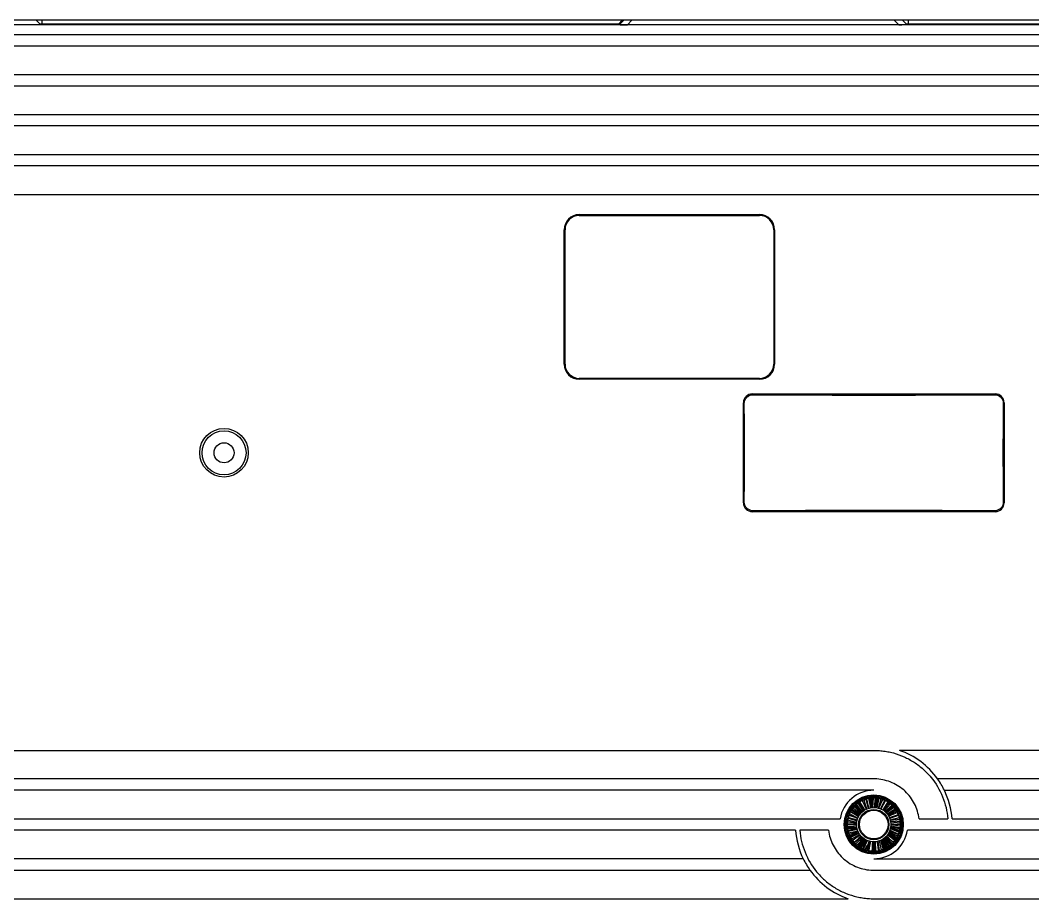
# Model space of a CAD drawing. Header units: millimetres. Extents: x 0 to 1000, y 0 to 562.
# Drawn here: x 201.4 to 555.6, y 255.3 to 562.5 of the extents above; entities that cross this region are included whole.
import ezdxf

# ---------------------------------------------------------------- set-up
doc = ezdxf.new("R2010")
doc.units = ezdxf.units.MM
doc.layers.add('CABINET', color=8, linetype='Continuous')

# ---------------------------------------------------------------- blocks, each defined once
blk = doc.blocks.new('UDM_LAMINA_S-MAX')
at = {"layer": 'CABINET', "ltscale": 0.2}
for p, q in [((1000, 562.5), (0, 562.5)), ((917.51, 560.93), (82.49, 560.93)), ((207, 562.5), (208.37, 561.13)), ((209, 562.5), (209, 561.18)), ((410.73, 561.18), (209, 561.18)), ((410.73, 561.18), (411.99, 562.5)), ((410.73, 561.18), (411.05, 560.96)), ((411.05, 560.96), (412.59, 562.5)), ((413.84, 560.93), (415.42, 562.5)), ((507.17, 562.5), (508.74, 560.93)), ((510, 562.5), (511.54, 560.96)), ((512, 562.5), (512, 561.18)), ((658.7, 561.18), (512, 561.18)), ((48.65, 557.47), (937.79, 557.47)), ((937.79, 553.47), (50.35, 553.47)), ((50.28, 543.5), (937.79, 543.5)), ((937.79, 539.5), (48.65, 539.5)), ((35.7, 529.53), (937.79, 529.53)), ((937.79, 525.53), (35.72, 525.53)), ((32.31, 515.56), (937.79, 515.56)), ((937.79, 511.56), (34.12, 511.56)), ((32.42, 501.59), (937.79, 501.59)), ((397, 494.55), (397, 494.25)), ((397, 494.55), (460, 494.55)), ((397, 494.25), (460, 494.25)), ((460, 494.55), (460, 494.25)), ((391.7, 442.25), (391.7, 489.25)), ((391.7, 489.25), (392, 489.25)), ((392, 442.25), (392, 489.25)), ((465, 489.25), (465, 442.25)), ((465.3, 489.25), (465, 489.25)), ((465.3, 489.25), (465.3, 442.25)), ((391.7, 442.25), (392, 442.25)), ((465.3, 442.25), (465, 442.25)), ((397, 436.95), (397, 437.25)), ((460, 437.25), (397, 437.25)), ((460, 436.95), (397, 436.95)), ((460, 436.95), (460, 437.25)), ((454.4, 393.75), (454.4, 428.75)), ((454.4, 428.75), (454.7, 428.75)), ((457.5, 431.85), (457.5, 431.55)), ((457.5, 431.85), (542.5, 431.85)), ((542.5, 431.85), (542.5, 431.55)), ((545.6, 428.75), (545.3, 428.75)), ((545.6, 428.75), (545.6, 393.75)), ((454.4, 393.75), (454.7, 393.75)), ((545.6, 393.75), (545.3, 393.75)), ((457.5, 390.65), (457.5, 390.95)), ((542.5, 390.65), (457.5, 390.65)), ((542.5, 390.65), (542.5, 390.95)), ((899.76, 307.19), (508.96, 307.19)), ((899.76, 297.22), (522.32, 297.22)), ((500, 293.22), (88.85, 293.22)), ((498.78, 290.47), (498.93, 287.15)), ((499.35, 287.22), (499.32, 290.53)), ((499.4, 291.48), (499.42, 291.28)), ((499.58, 289.45), (499.53, 290.54)), ((499.72, 291.34), (499.64, 291.53)), ((499.68, 287.24), (499.94, 290.55)), ((500.48, 290.54), (500.12, 287.25)), ((500.28, 291.34), (500.36, 291.53)), ((501.12, 290.48), (500.48, 287.47)), ((500.58, 291.28), (500.6, 291.48)), ((500.61, 289.44), (500.69, 290.52)), ((524.69, 293.22), (899.76, 293.22)), ((492.35, 288.06), (492.5, 287.93)), ((492.66, 288.19), (492.48, 288.27)), ((492.8, 287.14), (495.18, 284.82)), ((492.98, 288.77), (493.06, 288.59)), ((495.45, 285.16), (493.15, 287.55)), ((493.32, 288.75), (493.19, 288.9)), ((494.08, 286.94), (493.3, 287.7)), ((495.81, 285.55), (493.55, 287.95)), ((495.91, 285.64), (493.98, 288.34)), ((494.4, 288.67), (496.23, 285.92)), ((496.56, 286.17), (494.94, 289.05)), ((495.68, 288.24), (495.11, 289.16)), ((495.99, 289.64), (497.39, 286.65)), ((496.53, 289.88), (497.49, 286.7)), ((497.27, 290.14), (498.06, 286.93)), ((497.77, 289.16), (497.48, 290.2)), ((498.21, 290.38), (498.81, 287.13)), ((500.86, 287.19), (501.65, 290.4)), ((501.63, 287.03), (502.58, 290.18)), ((501.64, 289.3), (501.86, 290.36)), ((501.75, 286.99), (503.13, 290.01)), ((502.31, 286.79), (503.87, 289.71)), ((504.94, 289.13), (503.16, 286.35)), ((505.43, 288.8), (503.26, 286.29)), ((503.59, 288.64), (504.06, 289.62)), ((503.61, 286.04), (505.85, 288.48)), ((506.34, 288.06), (503.95, 285.77)), ((506.74, 287.65), (504.33, 285.41)), ((507.13, 287.22), (504.41, 285.32)), ((505.73, 287.13), (506.49, 287.91)), ((506.68, 288.75), (506.81, 288.9)), ((506.94, 288.59), (507.02, 288.77)), ((507.34, 288.19), (507.52, 288.27)), ((507.5, 287.93), (507.65, 288.06)), ((494.13, 282.48), (490.97, 283.47)), ((492.07, 283.39), (491.02, 283.67)), ((491.33, 284.63), (494.4, 283.4)), ((491.56, 285.16), (494.44, 283.51)), ((494.62, 283.9), (491.8, 285.65)), ((492.14, 285.7), (491.92, 285.85)), ((492.2, 286.31), (494.86, 284.35)), ((493.21, 285.88), (492.31, 286.49)), ((492.45, 286.67), (495.11, 284.72)), ((504.69, 284.99), (507.47, 286.79)), ((504.96, 284.63), (507.72, 286.44)), ((505.03, 284.52), (508.02, 285.95)), ((508.28, 285.48), (505.25, 284.15)), ((505.47, 283.71), (508.61, 284.76)), ((508.99, 283.61), (505.79, 282.81)), ((506.7, 286), (507.59, 286.62)), ((507.67, 284.18), (508.69, 284.57)), ((508.39, 285.26), (508.02, 285.11)), ((508.28, 285.48), (508.28, 285.48)), ((88.85, 283.25), (488.2, 283.25)), ((489.72, 281.61), (489.91, 281.53)), ((489.91, 280.97), (489.72, 280.89)), ((489.97, 281.83), (489.77, 281.85)), ((489.77, 280.65), (489.97, 280.67)), ((490.64, 281.25), (490.2, 281.25)), ((490.65, 280.97), (490.7, 280.97)), ((491.79, 281.35), (490.7, 281.36)), ((490.7, 281.25), (490.7, 281.25)), ((494.01, 280.98), (490.7, 281.15)), ((490.72, 280.62), (493.14, 280.57)), ((494.03, 281.85), (490.75, 282.24)), ((491.83, 280.43), (490.75, 280.32)), ((490.77, 280.11), (494.07, 280.32)), ((494.04, 281.98), (490.83, 282.81)), ((494.15, 279.9), (490.85, 279.58)), ((490.87, 283.3), (490.92, 283.29)), ((495, 281.25), (494.7, 281.25)), ((505.3, 281.25), (505, 281.25)), ((509.13, 283.04), (505.82, 282.69)), ((509.06, 279.17), (505.89, 280.09)), ((505.91, 282.27), (509.21, 282.51)), ((509.23, 282.39), (505.93, 282.18)), ((505.98, 280.77), (509.24, 280.18)), ((509.3, 281.3), (506, 281.32)), ((509.28, 280.72), (506, 281.2)), ((506.79, 280.3), (509.17, 279.69)), ((508.17, 282.07), (509.25, 282.18)), ((509.25, 282.7), (509.19, 282.69)), ((509.32, 280.36), (509.26, 280.36)), ((509.8, 281.25), (509.36, 281.25)), ((509.8, 281.25), (509.36, 281.25)), ((510.03, 281.83), (510.23, 281.85)), ((510.03, 280.67), (510.23, 280.65)), ((510.09, 281.53), (510.28, 281.61)), ((510.09, 280.97), (510.28, 280.89)), ((515.85, 283.25), (525.87, 283.25)), ((527.37, 283.25), (899.76, 283.25)), ((472.63, 279.25), (100.24, 279.25)), ((484.15, 279.25), (474.13, 279.25)), ((492.02, 279.3), (490.96, 279.05)), ((494.26, 279.5), (491.02, 278.84)), ((491.17, 278.33), (494.4, 279.09)), ((491.37, 277.78), (494.45, 278.98)), ((492.6, 277.68), (491.62, 277.21)), ((491.72, 277.02), (491.73, 277.03)), ((491.73, 277.03), (494.75, 278.35)), ((494.88, 278.13), (491.9, 276.69)), ((492.17, 276.22), (495.11, 277.77)), ((492.51, 275.74), (495.19, 277.67)), ((495.82, 276.95), (493.29, 274.81)), ((493.67, 274.45), (496.05, 276.73)), ((496.39, 276.46), (494.07, 274.09)), ((496.5, 276.38), (494.52, 273.74)), ((505.6, 273.83), (503.77, 276.58)), ((504.03, 276.8), (506, 274.15)), ((506.4, 274.51), (504.34, 277.1)), ((506.81, 274.92), (504.42, 277.19)), ((505.01, 277.95), (507.58, 275.86)), ((507.8, 276.19), (505.14, 278.15)), ((505.35, 278.53), (508.08, 276.65)), ((505.41, 278.65), (508.35, 277.16)), ((505.67, 279.29), (508.68, 277.92)), ((508.86, 278.42), (505.8, 279.71)), ((506.59, 276.34), (507.46, 275.69)), ((507.6, 278.13), (508.6, 277.72)), ((507.96, 279.23), (509.01, 278.96)), ((911.15, 279.25), (511.8, 279.25)), ((493.06, 273.91), (492.98, 273.73)), ((493.94, 275.7), (493.14, 274.97)), ((493.32, 273.75), (493.19, 273.6)), ((493.66, 274.44), (493.67, 274.45)), ((495.52, 274.37), (494.92, 273.46)), ((497.02, 276.04), (495.1, 273.35)), ((495.56, 273.08), (497.4, 275.84)), ((496.09, 272.81), (497.51, 275.79)), ((496.62, 273.76), (496.18, 272.77)), ((496.37, 272.69), (497.84, 275.65)), ((497.51, 273.89), (496.87, 272.49)), ((498.4, 275.47), (497.22, 272.38)), ((497.74, 272.23), (498.82, 275.37)), ((498.31, 272.11), (498.94, 275.34)), ((499.39, 273.06), (499.3, 271.98)), ((499.44, 273.85), (499.39, 273.06)), ((499.89, 275.25), (499.51, 271.96)), ((499.52, 271.96), (499.88, 275.25)), ((500.05, 271.96), (500.32, 275.26)), ((500.32, 275.26), (500.06, 271.95)), ((500.64, 271.97), (500.44, 275.27)), ((500.45, 275.27), (500.63, 271.97)), ((500.68, 271.98), (500.6, 273.06)), ((501.39, 275.41), (501.84, 272.13)), ((501.44, 273.16), (501.63, 272.09)), ((502.73, 272.36), (501.94, 275.57)), ((502.35, 275.73), (503.23, 272.53)), ((502.47, 275.78), (503.77, 272.75)), ((502.8, 275.94), (504.05, 272.88)), ((504.52, 273.12), (503.17, 276.16)), ((505.03, 273.43), (503.27, 276.22)), ((503.41, 273.78), (503.86, 272.79)), ((504.8, 274.58), (505.43, 273.7)), ((506.68, 273.75), (506.81, 273.6)), ((506.94, 273.91), (507.02, 273.73)), ((507.34, 274.31), (507.52, 274.23)), ((507.5, 274.57), (507.65, 274.44)), ((475.31, 269.28), (100.24, 269.28)), ((497.02, 272.45), (497.02, 272.44)), ((499.42, 271.22), (499.4, 271.02)), ((499.64, 270.97), (499.72, 271.16)), ((500, 269.28), (911.15, 269.28)), ((500.28, 271.16), (500.36, 270.97)), ((500.58, 271.22), (500.6, 271.02)), ((502.36, 272.25), (502.36, 272.27)), ((100.24, 265.28), (477.68, 265.28)), ((100.24, 255.31), (491.04, 255.31))]:
    blk.add_line(p, q, dxfattribs=at)
for points in [[(493.52, 287.92), (494.28, 287.14), (495.06, 286.33), (495.81, 285.54)], [(495.68, 285.42), (494.89, 286.17), (494.08, 286.94)], [(496.86, 286.36), (496.28, 287.28), (495.68, 288.24)], [(495.95, 289.62), (496.43, 288.65), (496.92, 287.63), (497.38, 286.65)], [(498.39, 287.03), (498.08, 288.08), (497.77, 289.16)], [(498.16, 290.37), (498.38, 289.3), (498.6, 288.2), (498.81, 287.13)], [(499.71, 287.24), (499.64, 288.33), (499.58, 289.45)], [(500.46, 287.23), (500.53, 288.32), (500.61, 289.44)], [(501.21, 287.13), (501.41, 288.2), (501.64, 289.3)], [(502.54, 290.2), (502.24, 289.15), (501.93, 288.07), (501.62, 287.03)], [(502.63, 286.64), (503.1, 287.63), (503.59, 288.64)], [(504.9, 289.16), (504.33, 288.23), (503.74, 287.27), (503.16, 286.35)], [(504.2, 285.53), (504.95, 286.32), (505.73, 287.13)], [(506.71, 287.69), (505.93, 286.93), (505.12, 286.16), (504.33, 285.41)], [(491.32, 284.58), (492.33, 284.2), (493.38, 283.79), (494.4, 283.39)], [(494.21, 282.82), (493.16, 283.1), (492.07, 283.39)], [(492.42, 286.64), (493.31, 286.01), (494.22, 285.36), (495.11, 284.72)], [(495.05, 284.64), (494.14, 285.25), (493.21, 285.88)], [(504.9, 284.71), (505.79, 285.35), (506.7, 286)], [(507.69, 286.47), (506.8, 285.86), (505.86, 285.24), (504.96, 284.63)], [(505.61, 283.38), (506.62, 283.78), (507.67, 284.18)], [(508.98, 283.66), (507.94, 283.37), (506.85, 283.08), (505.79, 282.81)], [(490.75, 282.19), (491.83, 282.09), (492.95, 281.97), (494.03, 281.85)], [(494, 281.33), (492.91, 281.34), (491.79, 281.35)], [(494.03, 280.67), (492.94, 280.55), (491.83, 280.43)], [(494.17, 279.84), (493.11, 279.57), (492.02, 279.3)], [(505.94, 280.42), (507.02, 280.27), (508.14, 280.12), (509.21, 279.97)], [(505.97, 281.83), (507.06, 281.95), (508.17, 282.07)], [(509.3, 281.35), (508.21, 281.33), (507.09, 281.32), (506, 281.32)], [(491.39, 277.73), (492.39, 278.15), (493.44, 278.57), (494.45, 278.98)], [(492.54, 275.7), (493.4, 276.35), (494.31, 277.02), (495.19, 277.67)], [(494.59, 278.66), (493.61, 278.18), (492.6, 277.68)], [(495.57, 277.2), (494.77, 276.46), (493.94, 275.7)], [(494.56, 273.71), (495.19, 274.59), (495.85, 275.5), (496.5, 276.38)], [(503.49, 276.37), (504.14, 275.49), (504.8, 274.58)], [(506.85, 274.96), (506.05, 275.69), (505.22, 276.45), (504.42, 277.19)], [(504.8, 277.66), (505.68, 277.01), (506.59, 276.34)], [(508.37, 277.2), (507.39, 277.67), (506.38, 278.16), (505.41, 278.65)], [(505.55, 278.96), (506.56, 278.56), (507.6, 278.13)], [(505.81, 279.75), (506.87, 279.5), (507.96, 279.23)], [(496.71, 276.23), (496.13, 275.31), (495.52, 274.37)], [(496.13, 272.79), (496.58, 273.78), (497.05, 274.8), (497.51, 275.79)], [(497.52, 275.79), (497.08, 274.79), (496.62, 273.76)], [(498.36, 272.1), (498.54, 273.17), (498.74, 274.27), (498.94, 275.34)], [(499.54, 275.27), (499.47, 274.18), (499.44, 273.85)], [(500.6, 273.06), (500.52, 274.18), (500.45, 275.27)], [(500.55, 273.67), (500.52, 274.18), (500.45, 275.27)], [(501.04, 275.34), (501.24, 274.27), (501.44, 273.16)], [(503.81, 272.77), (503.36, 273.76), (502.91, 274.78), (502.47, 275.78)], [(502.48, 275.79), (502.94, 274.8), (503.41, 273.78)], [(505.07, 273.45), (504.47, 274.36), (503.86, 275.3), (503.27, 276.22)]]:
    blk.add_lwpolyline(points, dxfattribs=at)
for centre, radius in [((272.72, 411.25), 8.5), ((272.72, 411.25), 7.7), ((272.72, 411.25), 3.5), ((500, 281.25), 10.33), ((500, 281.25), 6), ((500, 281.25), 5.3), ((500, 281.25), 5)]:
    blk.add_circle(centre, radius, dxfattribs=at)
for centre, radius, start, end in [((508.77, 767.69), 206.76, -90.0085, -89.7044), ((397, 489.25), 5.3, 90, 180), ((397, 489.25), 5, 90, 180), ((460, 489.25), 5.3, 0, 90), ((460, 489.25), 5, 0, 90), ((397, 442.25), 5.3, 180, -90), ((397, 442.25), 5, 180, -90), ((460, 442.25), 5.3, -90, 0), ((460, 442.25), 5, -90, 0), ((457.5, 428.75), 3.1, 90, 180), ((542.5, 428.75), 3.1, 0, 90), ((457.5, 393.75), 3.1, 180, -90), ((542.5, 393.75), 3.1, -90, 0), ((500, 281.25), 27.44, 35.5837, 70.9463), ((499.94, 281.22), 27.51, 25.8689, 35.5724), ((500, 281.25), 11.97, 90, 170.382), ((500, 281.25), 9.36, 8.9054, 167.3285), ((500, 281.25), 10.05, 93.3323, 131.6677), ((500, 281.25), 9.3, 96.4923, 106.992), ((500, 281.25), 9.3, 89.3206, 94.1785), ((499.36, 292.28), 1, -86.6677, -69.0565), ((500, 290.6), 0.796, 69.0565, 110.9435), ((500.12, 291.8), 1.25, -90.6982, -90.299), ((500.64, 292.28), 1, -110.9432, -93.3327), ((500.58, 292.24), 1.71, -94.1893, -93.3951), ((500.55, 291.79), 1.25, -93.3624, -92.9715), ((500, 281.25), 9.3, 82.0853, 86.9942), ((500, 281.25), 10.05, 48.3323, 86.6677), ((500, 281.25), 27.44, 4.1752, 25.8575), ((500, 281.25), 10.05, 138.3323, 176.6677), ((500, 281.25), 9.3, 139.6682, 147.0071), ((491.75, 288.59), 1, -41.6677, -24.0565), ((493.39, 287.86), 0.796, 114.0565, 155.9435), ((492.66, 289.5), 1, -65.9432, -48.3327), ((500, 281.25), 9.3, 129.3176, 137.37), ((500, 281.25), 9.3, 125.2528, 126.9986), ((493.58, 289.77), 1.37, -53.3519, -53.0039), ((500, 281.25), 9.3, 110.8301, 123.0184), ((496.86, 291.54), 1.46, -73.2994, -73.0816), ((496.87, 291.48), 1.4, -73.0768, -72.9347), ((500, 281.25), 9.3, 69.3196, 79.7699), ((501.79, 291.16), 0.768, -100.5425, -100.2318), ((502.58, 287.08), 2.93, 68.961, 69.2677), ((500, 281.25), 9.3, 53.2542, 65.4081), ((500, 281.25), 9.3, 49.3199, 50.9852), ((507.2, 288.97), 1.26, -133.4063, -133.0374), ((500, 281.25), 9.3, 38.8666, 46.9974), ((507.34, 289.5), 1, -131.6677, -114.0565), ((506.61, 287.86), 0.796, 24.0565, 65.9435), ((508.25, 288.59), 1, -155.9432, -138.3327), ((500, 281.25), 10.05, 3.3323, 41.6677), ((500, 281.25), 9.3, 154.0198, 166.1865), ((500, 281.25), 9.3, 149.3107, 151.8144), ((491.05, 287.07), 1.38, -33.3894, -33.1104), ((500, 281.25), 9.3, 29.3206, 36.5971), ((509.64, 286.16), 1.53, -153.278, -152.9674), ((500, 281.25), 9.3, 24.4218, 26.9967), ((500, 281.25), 9.3, 10.0817, 22.2285), ((490.65, 281.25), 0.796, 159.0565, -159.0565), ((490.65, 281.25), 0.796, 159.0565, -159.0565), ((488.97, 281.89), 1, -20.9432, -3.3327), ((488.97, 280.61), 1, 3.3323, 20.9435), ((500, 281.25), 10.05, -176.6677, -137.2844), ((500, 281.25), 9.36, 167.3303, -179.9988), ((499.99, 281.25), 9.35, 179.9794, -178.2787), ((500, 281.25), 9.36, -178.2621, -5.4685), ((500, 281.25), 9.3, 169.3148, -179.4065), ((500, 281.25), 9.3, -177.1239, -173.0039), ((489.51, 279.96), 1.27, 6.6458, 7.0159), ((500, 281.25), 10.05, -41.6677, -3.3323), ((500, 281.25), 9.3, -10.6824, -6.6384), ((509.98, 282.61), 0.775, -172.6521, -172.2407), ((506.42, 282.2), 2.81, 5.7155, 6.1425), ((510.51, 282.54), 1.29, -173.3467, -172.9618), ((500, 281.25), 9.3, -4.3245, 6.9902), ((510, 280.09), 0.771, 172.9449, 173.3588), ((500, 281.25), 9.35, -0.0179, 8.8881), ((499.97, 281.25), 9.39, -5.4737, -0.022), ((511.03, 281.89), 1, -176.6677, -159.0565), ((511.03, 280.61), 1, 159.0568, 176.6673), ((509.35, 281.25), 0.796, -20.9435, 20.9435), ((500, 281.25), 27.44, -175.8249, -154.1425), ((500, 281.25), 9.3, -170.6788, -165.0076), ((500, 281.25), 9.3, -162.7541, -152.9682), ((490.36, 276.34), 1.52, 26.7206, 27.0296), ((500, 281.25), 9.3, -150.6789, -150.5927), ((500, 281.25), 9.3, -148.3707, -136.2253), ((500, 281.25), 11.97, -89.9987, -9.6178), ((500, 281.25), 9.3, -30.682, -20.9773), ((500, 281.25), 9.3, -18.9129, -13.0001), ((510.35, 278.86), 1.32, 166.63, 166.962), ((493.39, 274.64), 0.796, -165.1831, -114.0565), ((492.66, 273), 1, 48.3323, 65.9435), ((500, 281.25), 10.05, -131.6677, -93.3323), ((500, 281.25), 9.3, -133.9188, -133.0033), ((492.81, 273.55), 1.24, 46.5874, 46.9664), ((500, 281.25), 9.3, -130.6794, -121.7845), ((500, 281.25), 9.3, -119.5756, -113.0027), ((500, 281.25), 10.05, -86.6677, -48.3323), ((500, 281.25), 9.3, -70.6811, -64.1871), ((500, 281.25), 9.3, -61.9738, -53.0008), ((506.4, 272.76), 1.33, 126.6427, 126.9763), ((500, 281.25), 9.3, -50.6819, -49.82), ((500, 281.25), 9.3, -47.5245, -35.4007), ((507.34, 273), 1, 114.0568, 131.6673), ((506.61, 274.64), 0.796, -65.9435, -24.0565), ((508.25, 273.91), 1, 138.3323, 155.9435), ((500, 281.25), 9.3, -33.1625, -33.0003), ((508.95, 275.44), 1.37, 146.621, 146.9421), ((500.06, 281.28), 27.51, -154.1311, -144.4276), ((495.82, 271.41), 1.39, 66.6422, 66.9759), ((500, 281.25), 9.3, -110.6798, -107.3908), ((500, 281.25), 9.3, -105.1442, -93.002), ((499.36, 270.22), 1, 69.0568, 86.6673), ((499.45, 270.74), 1.22, 86.6252, 87.001), ((500, 271.9), 0.796, -110.9435, -69.0565), ((499.88, 270.71), 1.24, 89.3533, 89.8396), ((500, 281.25), 9.3, -90.6803, -78.6241), ((500.64, 270.22), 1, 93.3323, 110.9435), ((501.99, 271.36), 0.788, 101.144, 101.3745), ((500, 281.25), 9.3, -76.3357, -73.0014), ((503.12, 271.05), 1.36, 106.6821, 107.0129), ((500, 281.25), 27.44, -144.4163, -109.0537)]:
    blk.add_arc(centre, radius, start, end, dxfattribs=at)
for centre, major_axis, ratio, start_param, end_param in [((209, 561.17), (0.665, 0), 0.017458, 1.570796, 3.159049), ((413.88, 560.96), (2.83, 0), 0.01234, 3.160096, 4.700044), ((512, 561.17), (0.665, 0), 0.017458, 1.570796, 2.629613)]:
    blk.add_ellipse(centre, major_axis=major_axis, ratio=ratio, start_param=start_param, end_param=end_param, dxfattribs=at)
for points, knots in [([(454.7, 428.75), (454.7, 429.11), (454.98, 429.79), (455.53, 430.72), (456.46, 431.27), (457.14, 431.55), (457.5, 431.55)], [0, 0, 0, 0, 0.250005, 0.5, 0.749995, 1, 1, 1, 1]), ([(454.7, 393.75), (454.7, 396.67), (454.78, 402.5), (454.85, 411.25), (454.78, 420), (454.7, 425.83), (454.7, 428.75)], [0, 0, 0, 0, 0.249998, 0.5, 0.750002, 1, 1, 1, 1]), ([(457.5, 431.55), (464.58, 431.55), (478.75, 431.47), (500, 431.4), (521.25, 431.47), (535.42, 431.55), (542.5, 431.55)], [0, 0, 0, 0, 0.25, 0.5, 0.75, 1, 1, 1, 1]), ([(542.5, 431.55), (542.86, 431.55), (543.54, 431.27), (544.47, 430.72), (545.02, 429.79), (545.3, 429.11), (545.3, 428.75)], [0, 0, 0, 0, 0.250005, 0.5, 0.749995, 1, 1, 1, 1]), ([(545.3, 428.75), (545.3, 425.83), (545.22, 420), (545.15, 411.25), (545.22, 402.5), (545.3, 396.67), (545.3, 393.75)], [0, 0, 0, 0, 0.249998, 0.5, 0.750002, 1, 1, 1, 1]), ([(457.5, 390.95), (457.14, 390.95), (456.46, 391.23), (455.53, 391.78), (454.98, 392.71), (454.7, 393.39), (454.7, 393.75)], [0, 0, 0, 0, 0.250005, 0.5, 0.749995, 1, 1, 1, 1]), ([(545.3, 393.75), (545.3, 393.39), (545.02, 392.71), (544.47, 391.78), (543.54, 391.23), (542.86, 390.95), (542.5, 390.95)], [0, 0, 0, 0, 0.250005, 0.5, 0.749995, 1, 1, 1, 1]), ([(542.5, 390.95), (535.42, 390.95), (521.25, 391.03), (500, 391.1), (478.75, 391.03), (464.58, 390.95), (457.5, 390.95)], [0, 0, 0, 0, 0.25, 0.5, 0.75, 1, 1, 1, 1]), ([(100.24, 307.19), (118.2, 307.19), (154.12, 307.19), (207.99, 307.19), (252.88, 307.19), (288.8, 307.19), (315.74, 307.19), (342.67, 307.19), (365.12, 307.19), (383.08, 307.19), (396.54, 307.19), (410.01, 307.19), (423.48, 307.19), (436.95, 307.19), (450.42, 307.19), (461.64, 307.19), (470.62, 307.19), (477.33, 307.19), (482.91, 307.19), (487.46, 307.19), (491.12, 307.19), (494.32, 307.2), (496.98, 307.19), (498.97, 307.19), (500.96, 307.2), (502.95, 307.05), (504.91, 306.75), (507.5, 306.15), (510.63, 305.03), (514.14, 303.13), (517.31, 300.71), (521, 296.89), (524.44, 291.12), (525.66, 285.88), (525.87, 283.25)], [0, 0, 0, 0, 0.122876, 0.245754, 0.368632, 0.430072, 0.491512, 0.552952, 0.61439, 0.645109, 0.675827, 0.706546, 0.737266, 0.767977, 0.798707, 0.829438, 0.844785, 0.860102, 0.875373, 0.882987, 0.891232, 0.900388, 0.904905, 0.909449, 0.913987, 0.918522, 0.923058, 0.927594, 0.936657, 0.945721, 0.954786, 0.96385, 0.981925, 1, 1, 1, 1]), ([(515.85, 283.25), (515.62, 285.06), (514.53, 288.63), (511.73, 292.36), (508.85, 294.64), (506.42, 295.96), (503.81, 296.84), (501.53, 297.2), (499.7, 297.23), (497.87, 297.22), (495.57, 297.22), (492.83, 297.22), (489.92, 297.22), (486.8, 297.22), (482.34, 297.22), (476.72, 297.22), (469.97, 297.22), (463.24, 297.22), (456.52, 297.22), (447.56, 297.22), (436.36, 297.22), (422.92, 297.22), (409.47, 297.22), (396.03, 297.22), (382.58, 297.22), (364.66, 297.22), (342.25, 297.22), (306.4, 297.22), (261.58, 297.22), (207.8, 297.22), (154.02, 297.22), (118.17, 297.22), (100.24, 297.22)], [0, 0, 0, 0, 0.012952, 0.025903, 0.032403, 0.038903, 0.045403, 0.051903, 0.055156, 0.05841, 0.064913, 0.071444, 0.077885, 0.085531, 0.093547, 0.109534, 0.125475, 0.141387, 0.157284, 0.173174, 0.204966, 0.236777, 0.268576, 0.300376, 0.332177, 0.363978, 0.42758, 0.491183, 0.618388, 0.745592, 0.872796, 1, 1, 1, 1]), ([(490.2, 281.25), (490.2, 281.57), (490.23, 282.21), (490.37, 283.17), (490.61, 284.1), (491.04, 285.31), (491.65, 286.45), (492.41, 287.48), (493.06, 288.19), (493.77, 288.84), (494.55, 289.41), (495.37, 289.9), (496.53, 290.45), (498.08, 290.93), (499.68, 291.08), (500.96, 291.02), (502.23, 290.83), (503.47, 290.45), (504.63, 289.9), (505.45, 289.41), (506.23, 288.84), (506.94, 288.19), (507.59, 287.48), (508.16, 286.7), (508.65, 285.88), (509.07, 285), (509.34, 284.25), (509.51, 283.63), (509.62, 283.16), (509.7, 282.69), (509.78, 282.05), (509.8, 281.57), (509.8, 281.25)], [0, 0, 0, 0, 0.031255, 0.062517, 0.093774, 0.125033, 0.187477, 0.218735, 0.249994, 0.281251, 0.31251, 0.343768, 0.375026, 0.43747, 0.499915, 0.531176, 0.562436, 0.624881, 0.656138, 0.687395, 0.718654, 0.749912, 0.78117, 0.812428, 0.843688, 0.874945, 0.906203, 0.921839, 0.937475, 0.953108, 0.968743, 1, 1, 1, 1]), ([(490.2, 281.25), (490.2, 281.57), (490.23, 282.21), (490.42, 283.48), (490.89, 285.02), (491.8, 286.73), (493.02, 288.23), (494.27, 289.25), (495.37, 289.9), (496.25, 290.32), (497.15, 290.64), (498.09, 290.88), (499.04, 291.02), (500, 291.06), (500.96, 291.02), (501.92, 290.88), (502.85, 290.64), (503.76, 290.32), (504.63, 289.9), (505.73, 289.25), (506.98, 288.23), (508, 286.98), (508.65, 285.88), (509.07, 285), (509.39, 284.1), (509.63, 283.16), (509.77, 282.21), (509.8, 281.57), (509.8, 281.25)], [0, 0, 0, 0, 0.031272, 0.062525, 0.124994, 0.187484, 0.249901, 0.312318, 0.343595, 0.37488, 0.406158, 0.437423, 0.468677, 0.49995, 0.531219, 0.56247, 0.593733, 0.625008, 0.656289, 0.687562, 0.749975, 0.812387, 0.843661, 0.874942, 0.906217, 0.93748, 0.968731, 1, 1, 1, 1]), ([(490.64, 281.25), (490.64, 281.56), (490.67, 282.17), (490.81, 283.08), (491.03, 283.97), (491.34, 284.84), (491.73, 285.67), (492.36, 286.72), (493.15, 287.68), (494.06, 288.5), (495.04, 289.23), (496.13, 289.81), (497.28, 290.22), (498.03, 290.41), (498.63, 290.51), (499.08, 290.57), (499.54, 290.6), (500, 290.61), (500.46, 290.6), (500.92, 290.57), (501.38, 290.51), (501.98, 290.41), (502.72, 290.22), (503.59, 289.91), (504.42, 289.52), (505.21, 289.04), (505.95, 288.49), (506.86, 287.67), (507.83, 286.48), (508.56, 285.12), (508.97, 283.97), (509.16, 283.23), (509.26, 282.62), (509.34, 282.01), (509.36, 281.55), (509.36, 281.25)], [0, 0, 0, 0, 0.031259, 0.062525, 0.093752, 0.124994, 0.15629, 0.187547, 0.250031, 0.281303, 0.312508, 0.374942, 0.406204, 0.437466, 0.453136, 0.468762, 0.4843, 0.499899, 0.515637, 0.531259, 0.546896, 0.5625, 0.593758, 0.625056, 0.656308, 0.687544, 0.718801, 0.750062, 0.812487, 0.87495, 0.906227, 0.937484, 0.953064, 0.968717, 1, 1, 1, 1]), ([(499.32, 290.53), (499.29, 290.52), (499.23, 290.52), (499.13, 290.52), (499.04, 290.5), (498.98, 290.49), (498.95, 290.49)], [0, 0, 0, 0, 0.243015, 0.500975, 0.758438, 1, 1, 1, 1]), ([(500.12, 290.55), (500.14, 290.55), (500.2, 290.55), (500.29, 290.55), (500.37, 290.55), (500.43, 290.54), (500.46, 290.54)], [0, 0, 0, 0, 0.240694, 0.495996, 0.753156, 1, 1, 1, 1]), ([(501.65, 290.4), (501.62, 290.41), (501.56, 290.42), (501.46, 290.44), (501.37, 290.45), (501.31, 290.46), (501.28, 290.46)], [0, 0, 0, 0, 0.243017, 0.500963, 0.758404, 1, 1, 1, 1]), ([(494.11, 288.45), (494.13, 288.46), (494.18, 288.5), (494.25, 288.56), (494.32, 288.62), (494.37, 288.65), (494.4, 288.67)], [0, 0, 0, 0, 0.241121, 0.498518, 0.756472, 1, 1, 1, 1]), ([(494.93, 289.05), (494.91, 289.03), (494.86, 289), (494.78, 288.95), (494.7, 288.9), (494.66, 288.86), (494.63, 288.85)], [0, 0, 0, 0, 0.242924, 0.500253, 0.757432, 1, 1, 1, 1]), ([(496.86, 290.01), (496.83, 290), (496.78, 289.98), (496.72, 289.95), (496.69, 289.94)], [0, 0, 0, 0, 0.514075, 1, 1, 1, 1]), ([(496.95, 290.04), (496.94, 290.04), (496.91, 290.03), (496.88, 290.02), (496.86, 290.01)], [0, 0, 0, 0, 0.246997, 1, 1, 1, 1]), ([(496.92, 290.03), (496.95, 290.04), (497, 290.06), (497.06, 290.08), (497.09, 290.09)], [0, 0, 0, 0, 0.483437, 1, 1, 1, 1]), ([(497.03, 290.06), (497.02, 290.06), (497, 290.05), (496.97, 290.04), (496.95, 290.04)], [0, 0, 0, 0, 0.240989, 1, 1, 1, 1]), ([(497.09, 290.09), (497.12, 290.1), (497.18, 290.12), (497.24, 290.13), (497.27, 290.14)], [0, 0, 0, 0, 0.514302, 1, 1, 1, 1]), ([(503.28, 289.95), (503.33, 289.93), (503.39, 289.91), (503.48, 289.88), (503.52, 289.86), (503.54, 289.85)], [0, 0, 0, 0, 0.487027, 0.744383, 1, 1, 1, 1]), ([(503.62, 289.82), (503.61, 289.82), (503.59, 289.83), (503.56, 289.84), (503.54, 289.85)], [0, 0, 0, 0, 0.257947, 1, 1, 1, 1]), ([(503.87, 289.71), (503.85, 289.72), (503.81, 289.73), (503.75, 289.76), (503.7, 289.79), (503.66, 289.81), (503.63, 289.81)], [0, 0, 0, 0, 0.237905, 0.488705, 0.744966, 1, 1, 1, 1]), ([(505.85, 288.48), (505.83, 288.49), (505.79, 288.54), (505.71, 288.6), (505.64, 288.65), (505.59, 288.68), (505.56, 288.7)], [0, 0, 0, 0, 0.242363, 0.499726, 0.757269, 1, 1, 1, 1]), ([(506.06, 288.3), (506.08, 288.28), (506.13, 288.24), (506.2, 288.19), (506.27, 288.12), (506.31, 288.08), (506.34, 288.06)], [0, 0, 0, 0, 0.240995, 0.498334, 0.756373, 1, 1, 1, 1]), ([(490.92, 283.29), (490.92, 283.3), (490.93, 283.33), (490.94, 283.36), (490.95, 283.39)], [0, 0, 0, 0, 0.251972, 1, 1, 1, 1]), ([(490.95, 283.39), (490.95, 283.39), (490.96, 283.42), (490.96, 283.45), (490.97, 283.47)], [0, 0, 0, 0, 0.258364, 1, 1, 1, 1]), ([(491.8, 285.64), (491.79, 285.61), (491.76, 285.56), (491.71, 285.49), (491.68, 285.4), (491.65, 285.35), (491.64, 285.32)], [0, 0, 0, 0, 0.243004, 0.499934, 0.756869, 1, 1, 1, 1]), ([(492, 286), (492.02, 286.02), (492.05, 286.07), (492.09, 286.16), (492.15, 286.23), (492.18, 286.28), (492.2, 286.31)], [0, 0, 0, 0, 0.241232, 0.498549, 0.756474, 1, 1, 1, 1]), ([(508.11, 285.8), (508.12, 285.78), (508.15, 285.73), (508.2, 285.64), (508.24, 285.56), (508.27, 285.51), (508.28, 285.48)], [0, 0, 0, 0, 0.240971, 0.498315, 0.756371, 1, 1, 1, 1]), ([(508.61, 284.77), (508.6, 284.79), (508.58, 284.85), (508.55, 284.93), (508.51, 285.02), (508.48, 285.07), (508.47, 285.1)], [0, 0, 0, 0, 0.242912, 0.499875, 0.756877, 1, 1, 1, 1]), ([(509.8, 281.25), (509.8, 280.93), (509.78, 280.45), (509.7, 279.81), (509.62, 279.34), (509.51, 278.87), (509.34, 278.25), (509.07, 277.49), (508.65, 276.62), (508.16, 275.8), (507.59, 275.02), (506.94, 274.31), (506.23, 273.66), (505.45, 273.09), (504.63, 272.6), (503.47, 272.05), (502.23, 271.67), (500.96, 271.48), (500, 271.43), (499.04, 271.48), (497.77, 271.67), (496.53, 272.05), (495.37, 272.6), (494.55, 273.09), (493.77, 273.66), (493.06, 274.31), (492.41, 275.02), (491.65, 276.05), (490.89, 277.48), (490.32, 279.32), (490.2, 280.61), (490.2, 281.25)], [0, 0, 0, 0, 0.03126, 0.046895, 0.06253, 0.078167, 0.093804, 0.125064, 0.156324, 0.187586, 0.218847, 0.250108, 0.281368, 0.312629, 0.34389, 0.375149, 0.437599, 0.468862, 0.500126, 0.531388, 0.562652, 0.625101, 0.656361, 0.687621, 0.718883, 0.750142, 0.781403, 0.812664, 0.875114, 0.93756, 1, 1, 1, 1]), ([(509.8, 281.25), (509.8, 280.93), (509.77, 280.29), (509.63, 279.33), (509.39, 278.4), (509.07, 277.49), (508.65, 276.62), (508, 275.52), (506.98, 274.27), (505.73, 273.25), (504.63, 272.6), (503.75, 272.18), (502.85, 271.86), (501.91, 271.62), (500.96, 271.48), (500, 271.44), (499.04, 271.48), (498.08, 271.62), (497.15, 271.86), (496.24, 272.18), (495.37, 272.6), (494.27, 273.25), (493.02, 274.27), (491.8, 275.77), (490.89, 277.48), (490.42, 279.02), (490.23, 280.29), (490.2, 280.93), (490.2, 281.25)], [0, 0, 0, 0, 0.031272, 0.062526, 0.093792, 0.12507, 0.156354, 0.18763, 0.250049, 0.312467, 0.343743, 0.375027, 0.406305, 0.437571, 0.468825, 0.500097, 0.531366, 0.562618, 0.59388, 0.625156, 0.656437, 0.687711, 0.750123, 0.812534, 0.875018, 0.937481, 0.968731, 1, 1, 1, 1]), ([(509.36, 281.25), (509.36, 280.94), (509.33, 280.33), (509.19, 279.42), (508.97, 278.53), (508.56, 277.37), (507.83, 276.02), (506.85, 274.83), (505.95, 274), (505.21, 273.45), (504.42, 272.98), (503.59, 272.59), (502.72, 272.28), (501.83, 272.06), (500.92, 271.92), (500, 271.88), (499.08, 271.92), (498.17, 272.06), (497.28, 272.28), (496.41, 272.59), (495.58, 272.98), (494.79, 273.46), (494.05, 274), (493.14, 274.83), (492.17, 276.02), (491.44, 277.38), (491.03, 278.53), (490.81, 279.42), (490.67, 280.33), (490.64, 280.94), (490.64, 281.25)], [0, 0, 0, 0, 0.031254, 0.062514, 0.093786, 0.12505, 0.187503, 0.24993, 0.281186, 0.312452, 0.343725, 0.374981, 0.406206, 0.437458, 0.468752, 0.5, 0.531268, 0.562519, 0.593768, 0.625024, 0.656297, 0.687573, 0.718828, 0.750072, 0.812507, 0.874988, 0.906243, 0.937502, 0.968755, 1, 1, 1, 1]), ([(490.64, 281.25), (490.65, 281.25), (490.65, 281.25), (490.67, 281.25), (490.68, 281.25), (490.68, 281.25), (490.69, 281.25), (490.69, 281.25), (490.7, 281.25), (490.7, 281.25), (490.7, 281.25), (490.7, 281.25), (490.7, 281.25), (490.7, 281.25)], [0, 0, 0, 0, 0.224653, 0.424391, 0.596836, 0.740076, 0.852922, 0.897597, 0.934283, 0.962919, 0.98345, 0.995821, 1, 1, 1, 1]), ([(490.7, 280.97), (490.7, 281), (490.7, 281.06), (490.7, 281.12), (490.7, 281.15)], [0, 0, 0, 0, 0.514976, 1, 1, 1, 1]), ([(490.71, 280.78), (490.71, 280.81), (490.7, 280.87), (490.7, 280.94), (490.7, 280.97)], [0, 0, 0, 0, 0.484357, 1, 1, 1, 1]), ([(490.82, 279.74), (490.82, 279.77), (490.81, 279.83), (490.79, 279.92), (490.78, 280.02), (490.77, 280.08), (490.77, 280.11)], [0, 0, 0, 0, 0.240977, 0.498316, 0.756382, 1, 1, 1, 1]), ([(490.86, 282.97), (490.86, 282.98), (490.87, 283.01), (490.87, 283.04), (490.88, 283.06)], [0, 0, 0, 0, 0.240166, 1, 1, 1, 1]), ([(490.89, 283.11), (490.89, 283.14), (490.9, 283.2), (490.91, 283.26), (490.92, 283.29)], [0, 0, 0, 0, 0.48457, 1, 1, 1, 1]), ([(509.16, 282.88), (509.16, 282.87), (509.16, 282.84), (509.17, 282.81), (509.17, 282.79)], [0, 0, 0, 0, 0.239843, 1, 1, 1, 1]), ([(509.17, 282.79), (509.18, 282.78), (509.18, 282.75), (509.19, 282.72), (509.19, 282.69)], [0, 0, 0, 0, 0.246948, 1, 1, 1, 1]), ([(509.19, 282.69), (509.2, 282.66), (509.21, 282.6), (509.21, 282.54), (509.21, 282.51)], [0, 0, 0, 0, 0.514961, 1, 1, 1, 1]), ([(509.22, 282.49), (509.22, 282.48), (509.22, 282.45), (509.23, 282.41), (509.23, 282.39)], [0, 0, 0, 0, 0.258464, 1, 1, 1, 1]), ([(509.26, 280.36), (509.26, 280.33), (509.25, 280.27), (509.24, 280.21), (509.24, 280.18)], [0, 0, 0, 0, 0.514968, 1, 1, 1, 1]), ([(509.27, 280.55), (509.27, 280.52), (509.27, 280.46), (509.27, 280.4), (509.26, 280.36)], [0, 0, 0, 0, 0.484441, 1, 1, 1, 1]), ([(509.36, 281.25), (509.35, 281.25), (509.34, 281.25), (509.32, 281.25), (509.32, 281.25), (509.31, 281.25), (509.3, 281.25), (509.3, 281.25), (509.3, 281.25), (509.3, 281.25), (509.3, 281.25), (509.3, 281.25)], [0, 0, 0, 0, 0.423769, 0.595986, 0.739064, 0.851825, 0.933198, 0.961895, 0.982542, 0.995141, 1, 1, 1, 1]), ([(474.13, 279.25), (474.34, 276.62), (475.56, 271.38), (479, 265.61), (482.69, 261.79), (485.86, 259.37), (489.37, 257.47), (492.5, 256.35), (495.09, 255.75), (497.05, 255.45), (499.04, 255.3), (501.03, 255.31), (503.02, 255.31), (505.68, 255.3), (508.88, 255.31), (512.54, 255.31), (517.09, 255.31), (522.67, 255.31), (529.38, 255.31), (538.36, 255.31), (549.58, 255.31), (563.05, 255.31), (576.52, 255.31), (589.99, 255.31), (603.46, 255.31), (616.92, 255.31), (634.88, 255.31), (657.33, 255.31), (684.26, 255.31), (711.2, 255.31), (747.12, 255.31), (792.01, 255.31), (845.88, 255.31), (881.8, 255.31), (899.76, 255.31)], [0, 0, 0, 0, 0.018075, 0.03615, 0.045215, 0.054279, 0.063344, 0.072407, 0.076943, 0.081478, 0.086014, 0.090551, 0.095095, 0.099613, 0.108769, 0.117013, 0.124628, 0.139899, 0.155216, 0.170562, 0.201293, 0.232023, 0.262734, 0.293455, 0.324174, 0.354892, 0.38561, 0.447049, 0.508489, 0.569929, 0.631369, 0.754247, 0.877124, 1, 1, 1, 1]), ([(484.15, 279.25), (484.38, 277.44), (485.47, 273.87), (488.27, 270.14), (491.15, 267.86), (493.58, 266.54), (496.19, 265.66), (498.47, 265.3), (500.3, 265.27), (502.13, 265.28), (504.43, 265.28), (507.17, 265.28), (510.08, 265.28), (513.2, 265.28), (517.66, 265.28), (523.28, 265.28), (530.03, 265.28), (536.76, 265.28), (543.48, 265.28), (552.44, 265.28), (563.64, 265.28), (577.08, 265.28), (590.53, 265.28), (603.97, 265.28), (617.42, 265.28), (635.34, 265.28), (657.75, 265.28), (693.6, 265.28), (738.42, 265.28), (792.2, 265.28), (845.98, 265.28), (881.83, 265.28), (899.76, 265.28)], [0, 0, 0, 0, 0.012952, 0.025903, 0.032403, 0.038903, 0.045403, 0.051903, 0.055156, 0.05841, 0.064913, 0.071444, 0.077885, 0.085531, 0.093547, 0.109534, 0.125475, 0.141387, 0.157284, 0.173174, 0.204966, 0.236777, 0.268576, 0.300376, 0.332177, 0.363978, 0.42758, 0.491183, 0.618388, 0.745592, 0.872796, 1, 1, 1, 1]), ([(491.02, 278.84), (491.02, 278.82), (491.04, 278.76), (491.06, 278.67), (491.09, 278.58), (491.11, 278.52), (491.12, 278.49)], [0, 0, 0, 0, 0.242368, 0.499673, 0.757156, 1, 1, 1, 1]), ([(491.89, 276.7), (491.88, 276.72), (491.85, 276.77), (491.8, 276.85), (491.76, 276.94), (491.73, 276.99), (491.72, 277.02)], [0, 0, 0, 0, 0.240954, 0.498297, 0.756365, 1, 1, 1, 1]), ([(491.9, 276.68), (491.91, 276.66), (491.94, 276.6), (491.98, 276.52), (492.03, 276.45), (492.07, 276.4), (492.08, 276.37)], [0, 0, 0, 0, 0.243093, 0.500167, 0.757128, 1, 1, 1, 1]), ([(508, 276.5), (507.98, 276.48), (507.95, 276.43), (507.91, 276.35), (507.85, 276.27), (507.82, 276.22), (507.8, 276.19)], [0, 0, 0, 0, 0.241073, 0.49841, 0.756407, 1, 1, 1, 1]), ([(508.68, 277.92), (508.69, 277.95), (508.72, 278), (508.75, 278.09), (508.78, 278.17), (508.8, 278.23), (508.81, 278.26)], [0, 0, 0, 0, 0.243021, 0.50019, 0.757236, 1, 1, 1, 1]), ([(509.14, 279.53), (509.13, 279.5), (509.12, 279.44), (509.11, 279.34), (509.09, 279.25), (509.07, 279.19), (509.06, 279.17)], [0, 0, 0, 0, 0.241089, 0.498418, 0.756414, 1, 1, 1, 1]), ([(492.62, 274.43), (492.61, 274.43), (492.58, 274.42), (492.55, 274.4), (492.52, 274.38), (492.5, 274.37), (492.48, 274.36), (492.47, 274.35), (492.46, 274.35), (492.45, 274.34), (492.45, 274.34), (492.45, 274.34), (492.44, 274.34), (492.44, 274.34), (492.44, 274.33), (492.44, 274.33), (492.44, 274.33), (492.44, 274.33)], [0, 0, 0, 0, 0.192245, 0.378072, 0.550081, 0.701904, 0.768344, 0.827481, 0.878665, 0.921417, 0.955282, 0.968747, 0.979851, 0.98856, 0.994842, 0.998664, 1, 1, 1, 1]), ([(492.44, 274.33), (492.44, 274.34), (492.46, 274.35), (492.5, 274.37), (492.55, 274.4), (492.6, 274.42), (492.62, 274.43)], [0, 0, 0, 0, 0.0779, 0.297517, 0.621659, 1, 1, 1, 1]), ([(493.29, 274.81), (493.31, 274.79), (493.35, 274.74), (493.41, 274.68), (493.48, 274.61), (493.53, 274.57), (493.55, 274.55)], [0, 0, 0, 0, 0.242867, 0.500672, 0.758106, 1, 1, 1, 1]), ([(493.94, 274.2), (493.92, 274.22), (493.87, 274.26), (493.8, 274.31), (493.73, 274.38), (493.69, 274.42), (493.66, 274.44)], [0, 0, 0, 0, 0.240976, 0.498312, 0.756362, 1, 1, 1, 1]), ([(495.1, 273.34), (495.13, 273.33), (495.18, 273.3), (495.25, 273.25), (495.33, 273.2), (495.38, 273.18), (495.41, 273.16)], [0, 0, 0, 0, 0.242761, 0.49978, 0.756879, 1, 1, 1, 1]), ([(504.05, 272.88), (504.08, 272.89), (504.13, 272.92), (504.21, 272.95), (504.29, 273), (504.34, 273.03), (504.37, 273.04)], [0, 0, 0, 0, 0.243039, 0.500015, 0.756957, 1, 1, 1, 1]), ([(505.89, 274.06), (505.87, 274.04), (505.82, 274), (505.75, 273.94), (505.68, 273.88), (505.63, 273.85), (505.6, 273.83)], [0, 0, 0, 0, 0.241058, 0.498399, 0.756413, 1, 1, 1, 1]), ([(506, 274.14), (506.02, 274.16), (506.07, 274.2), (506.15, 274.26), (506.21, 274.33), (506.26, 274.37), (506.28, 274.39)], [0, 0, 0, 0, 0.242621, 0.500296, 0.7579, 1, 1, 1, 1]), ([(507.58, 275.86), (507.6, 275.89), (507.64, 275.93), (507.69, 276.01), (507.74, 276.09), (507.77, 276.14), (507.79, 276.16)], [0, 0, 0, 0, 0.242496, 0.499687, 0.757009, 1, 1, 1, 1]), ([(496.72, 272.55), (496.69, 272.56), (496.63, 272.58), (496.54, 272.61), (496.46, 272.65), (496.4, 272.68), (496.37, 272.69)], [0, 0, 0, 0, 0.240995, 0.498325, 0.756362, 1, 1, 1, 1]), ([(497.22, 272.38), (497.25, 272.37), (497.31, 272.35), (497.39, 272.32), (497.48, 272.29), (497.54, 272.28), (497.57, 272.27)], [0, 0, 0, 0, 0.242881, 0.500296, 0.757546, 1, 1, 1, 1]), ([(499.51, 271.96), (499.54, 271.96), (499.6, 271.96), (499.69, 271.95), (499.79, 271.95), (499.85, 271.95), (499.88, 271.95)], [0, 0, 0, 0, 0.242297, 0.499606, 0.757171, 1, 1, 1, 1]), ([(499.88, 271.95), (499.85, 271.95), (499.79, 271.95), (499.7, 271.95), (499.61, 271.96), (499.55, 271.96), (499.52, 271.96)], [0, 0, 0, 0, 0.24303, 0.500298, 0.757364, 1, 1, 1, 1]), ([(501.84, 272.13), (501.87, 272.14), (501.93, 272.15), (502.02, 272.17), (502.11, 272.19), (502.17, 272.21), (502.2, 272.21)], [0, 0, 0, 0, 0.242618, 0.500166, 0.757611, 1, 1, 1, 1]), ([(503.08, 272.47), (503.05, 272.46), (502.99, 272.44), (502.9, 272.41), (502.81, 272.38), (502.75, 272.37), (502.73, 272.36)], [0, 0, 0, 0, 0.241044, 0.498378, 0.756395, 1, 1, 1, 1])]:
    blk.add_open_spline(points, degree=3, knots=knots, dxfattribs=at)

msp = doc.modelspace()

# ---------------------------------------------------------------- block references
msp.add_blockref('UDM_LAMINA_S-MAX', (0, 0))

doc.saveas('drawing.dxf')
